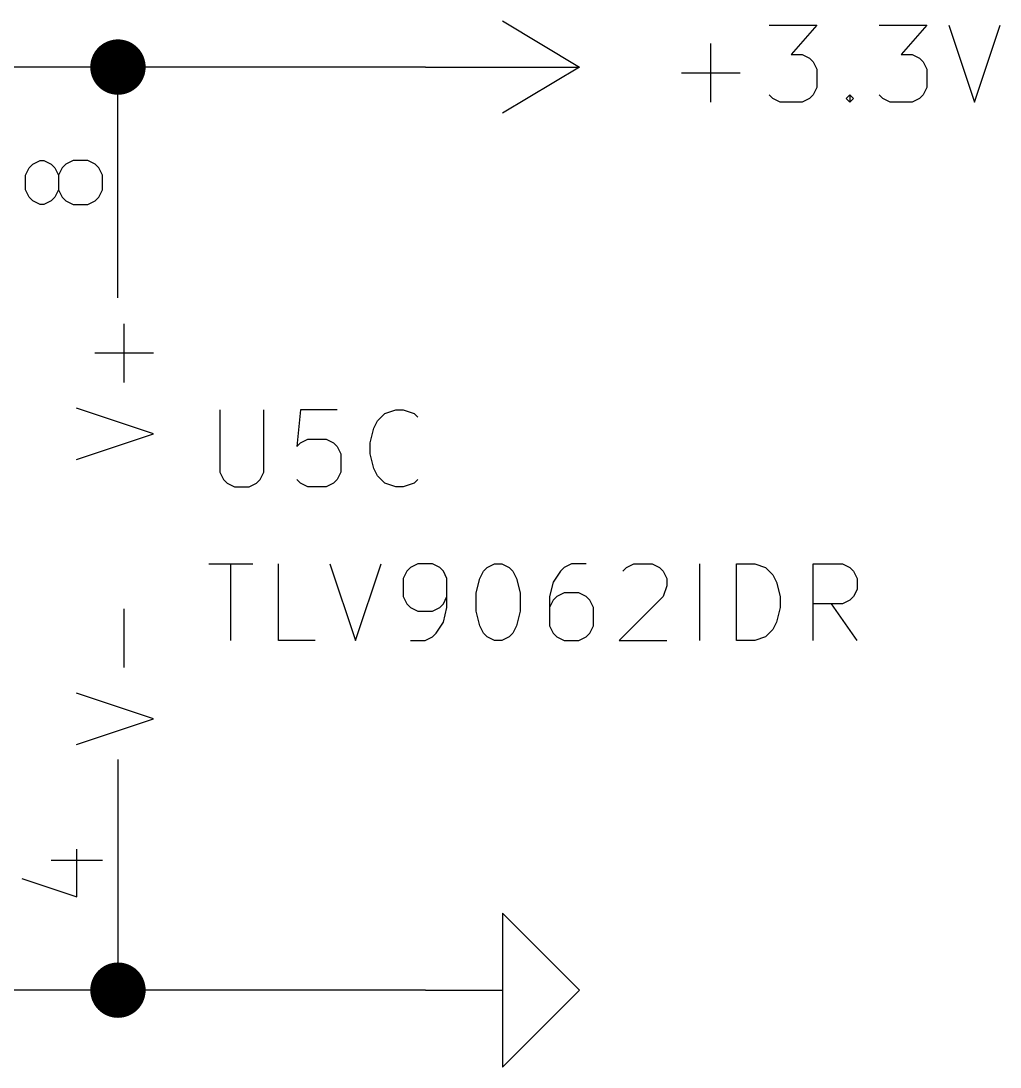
# Model space of a CAD drawing. Header units: inches. Extents: x 0.4 to 16.1, y -11.3 to -0.4.
# Drawn here: x 6.887 to 7.523, y -6.25 to -5.57 of the extents above; entities that cross this region are included whole.
import ezdxf

# ---------------------------------------------------------------- set-up
doc = ezdxf.new("R2010")
doc.units = ezdxf.units.IN
doc.header["$MEASUREMENT"] = 0
for name, color, linetype in [('GREENSIXTYFIVE', 129, 'CONTINUOUS'), ('LIGHTGREEN', 92, 'CONTINUOUS'), ('LIGHTRED', 12, 'CONTINUOUS'), ('RED', 14, 'CONTINUOUS')]:
    doc.layers.add(name, color=color, linetype=linetype)

msp = doc.modelspace()

# ---------------------------------------------------------------- linework, layer by layer
at = {"layer": 'GREENSIXTYFIVE', "linetype": 'CONTINUOUS'}
for p, q in [((7.37343, -5.5728), (7.40438, -5.5728)), ((7.37343, -5.5728), (7.40438, -5.5728)), ((7.40438, -5.5728), (7.38771, -5.59185)), ((7.40438, -5.5728), (7.38771, -5.59185)), ((7.44485, -5.5728), (7.47581, -5.5728)), ((7.44485, -5.5728), (7.47581, -5.5728)), ((7.47581, -5.5728), (7.45914, -5.59185)), ((7.47581, -5.5728), (7.45914, -5.59185)), ((7.49009, -5.5728), (7.50676, -5.6228)), ((7.49009, -5.5728), (7.50676, -5.6228)), ((7.50676, -5.6228), (7.52343, -5.5728)), ((7.50676, -5.6228), (7.52343, -5.5728)), ((7.33533, -5.6228), (7.33533, -5.5847)), ((7.33533, -5.6228), (7.33533, -5.5847)), ((7.38771, -5.59185), (7.39485, -5.59185)), ((7.38771, -5.59185), (7.39485, -5.59185)), ((7.39485, -5.59185), (7.39961, -5.59423)), ((7.39485, -5.59185), (7.39961, -5.59423)), ((7.39961, -5.59423), (7.402, -5.59661)), ((7.39961, -5.59423), (7.402, -5.59661)), ((7.45914, -5.59185), (7.46628, -5.59185)), ((7.45914, -5.59185), (7.46628, -5.59185)), ((7.46628, -5.59185), (7.47104, -5.59423)), ((7.46628, -5.59185), (7.47104, -5.59423)), ((7.47104, -5.59423), (7.47343, -5.59661)), ((7.47104, -5.59423), (7.47343, -5.59661)), ((7.402, -5.59661), (7.40438, -5.60137)), ((7.402, -5.59661), (7.40438, -5.60137)), ((7.40438, -5.60137), (7.40438, -5.61328)), ((7.40438, -5.60137), (7.40438, -5.61328)), ((7.47343, -5.59661), (7.47581, -5.60137)), ((7.47343, -5.59661), (7.47581, -5.60137)), ((7.47581, -5.60137), (7.47581, -5.61328)), ((7.47581, -5.60137), (7.47581, -5.61328)), ((7.31628, -5.60375), (7.35438, -5.60375)), ((7.31628, -5.60375), (7.35438, -5.60375)), ((7.40438, -5.61328), (7.402, -5.61804)), ((7.40438, -5.61328), (7.402, -5.61804)), ((7.47581, -5.61328), (7.47343, -5.61804)), ((7.47581, -5.61328), (7.47343, -5.61804)), ((7.37581, -5.62042), (7.37343, -5.61804)), ((7.37581, -5.62042), (7.37343, -5.61804)), ((7.38057, -5.6228), (7.37581, -5.62042)), ((7.38057, -5.6228), (7.37581, -5.62042)), ((7.39485, -5.6228), (7.38057, -5.6228)), ((7.39485, -5.6228), (7.38057, -5.6228)), ((7.39961, -5.62042), (7.39485, -5.6228)), ((7.39961, -5.62042), (7.39485, -5.6228)), ((7.402, -5.61804), (7.39961, -5.62042)), ((7.402, -5.61804), (7.39961, -5.62042)), ((7.42343, -5.62042), (7.4258, -5.61804)), ((7.42343, -5.62042), (7.4258, -5.61804)), ((7.4258, -5.6228), (7.42343, -5.62042)), ((7.4258, -5.6228), (7.42343, -5.62042)), ((7.4258, -5.61804), (7.42819, -5.62042)), ((7.4258, -5.61804), (7.4258, -5.6228)), ((7.4258, -5.61804), (7.42819, -5.62042)), ((7.4258, -5.61804), (7.4258, -5.6228)), ((7.42819, -5.62042), (7.4258, -5.6228)), ((7.42819, -5.62042), (7.4258, -5.6228)), ((7.44724, -5.62042), (7.44485, -5.61804)), ((7.44724, -5.62042), (7.44485, -5.61804)), ((7.452, -5.6228), (7.44724, -5.62042)), ((7.452, -5.6228), (7.44724, -5.62042)), ((7.46628, -5.6228), (7.452, -5.6228)), ((7.46628, -5.6228), (7.452, -5.6228)), ((7.47104, -5.62042), (7.46628, -5.6228)), ((7.47104, -5.62042), (7.46628, -5.6228)), ((7.47343, -5.61804), (7.47104, -5.62042)), ((7.47343, -5.61804), (7.47104, -5.62042)), ((6.95408, -5.805), (6.95408, -5.76691)), ((6.95408, -5.805), (6.95408, -5.76691)), ((6.97313, -5.78595), (6.93504, -5.78595)), ((6.97313, -5.78595), (6.93504, -5.78595)), ((6.97313, -5.83833), (6.92313, -5.82167)), ((6.97313, -5.83833), (6.92313, -5.82167)), ((7.01628, -5.8228), (7.01628, -5.86328)), ((7.01628, -5.8228), (7.01628, -5.86328)), ((7.04485, -5.86328), (7.04485, -5.8228)), ((7.04485, -5.86328), (7.04485, -5.8228)), ((7.06866, -5.8228), (7.06628, -5.84661)), ((7.06866, -5.8228), (7.06628, -5.84661)), ((7.09247, -5.8228), (7.06866, -5.8228)), ((7.09247, -5.8228), (7.06866, -5.8228)), ((7.11866, -5.82994), (7.12343, -5.82518)), ((7.11866, -5.82994), (7.12343, -5.82518)), ((7.12343, -5.82518), (7.13057, -5.8228)), ((7.12343, -5.82518), (7.13057, -5.8228)), ((7.13057, -5.8228), (7.13533, -5.8228)), ((7.13057, -5.8228), (7.13533, -5.8228)), ((7.13533, -5.8228), (7.14247, -5.82518)), ((7.13533, -5.8228), (7.14247, -5.82518)), ((7.14247, -5.82518), (7.14485, -5.82756)), ((7.14247, -5.82518), (7.14485, -5.82756)), ((7.11628, -5.8347), (7.11866, -5.82994)), ((7.11628, -5.8347), (7.11866, -5.82994)), ((6.92313, -5.855), (6.97313, -5.83833)), ((6.92313, -5.855), (6.97313, -5.83833)), ((7.1139, -5.84423), (7.11628, -5.8347)), ((7.1139, -5.84423), (7.11628, -5.8347)), ((7.06628, -5.84661), (7.06866, -5.84423)), ((7.06628, -5.84661), (7.06866, -5.84423)), ((7.06866, -5.84423), (7.07343, -5.84185)), ((7.06866, -5.84423), (7.07343, -5.84185)), ((7.07343, -5.84185), (7.08533, -5.84185)), ((7.07343, -5.84185), (7.08533, -5.84185)), ((7.08533, -5.84185), (7.09009, -5.84423)), ((7.08533, -5.84185), (7.09009, -5.84423)), ((7.09009, -5.84423), (7.09247, -5.84661)), ((7.09009, -5.84423), (7.09247, -5.84661)), ((7.09247, -5.84661), (7.09485, -5.85137)), ((7.09247, -5.84661), (7.09485, -5.85137)), ((7.1139, -5.85137), (7.1139, -5.84423)), ((7.1139, -5.85137), (7.1139, -5.84423)), ((7.09485, -5.85137), (7.09485, -5.86328)), ((7.09485, -5.85137), (7.09485, -5.86328)), ((7.11628, -5.86089), (7.1139, -5.85137)), ((7.11628, -5.86089), (7.1139, -5.85137)), ((7.11866, -5.86566), (7.11628, -5.86089)), ((7.11866, -5.86566), (7.11628, -5.86089)), ((7.01628, -5.86328), (7.01866, -5.86804)), ((7.01628, -5.86328), (7.01866, -5.86804)), ((7.01866, -5.86804), (7.02104, -5.87042)), ((7.01866, -5.86804), (7.02104, -5.87042)), ((7.04009, -5.87042), (7.04247, -5.86804)), ((7.04009, -5.87042), (7.04247, -5.86804)), ((7.04247, -5.86804), (7.04485, -5.86328)), ((7.04247, -5.86804), (7.04485, -5.86328)), ((7.06866, -5.87042), (7.06628, -5.86804)), ((7.06866, -5.87042), (7.06628, -5.86804)), ((7.09247, -5.86804), (7.09009, -5.87042)), ((7.09247, -5.86804), (7.09009, -5.87042)), ((7.09485, -5.86328), (7.09247, -5.86804)), ((7.09485, -5.86328), (7.09247, -5.86804)), ((7.12343, -5.87042), (7.11866, -5.86566)), ((7.12343, -5.87042), (7.11866, -5.86566)), ((7.14485, -5.86804), (7.14247, -5.87042)), ((7.14485, -5.86804), (7.14247, -5.87042)), ((7.02104, -5.87042), (7.0258, -5.8728)), ((7.02104, -5.87042), (7.0258, -5.8728)), ((7.0258, -5.8728), (7.03533, -5.8728)), ((7.0258, -5.8728), (7.03533, -5.8728)), ((7.03533, -5.8728), (7.04009, -5.87042)), ((7.03533, -5.8728), (7.04009, -5.87042)), ((7.07343, -5.8728), (7.06866, -5.87042)), ((7.07343, -5.8728), (7.06866, -5.87042)), ((7.08533, -5.8728), (7.07343, -5.8728)), ((7.08533, -5.8728), (7.07343, -5.8728)), ((7.09009, -5.87042), (7.08533, -5.8728)), ((7.09009, -5.87042), (7.08533, -5.8728)), ((7.13057, -5.8728), (7.12343, -5.87042)), ((7.13057, -5.8728), (7.12343, -5.87042)), ((7.13533, -5.8728), (7.13057, -5.8728)), ((7.13533, -5.8728), (7.13057, -5.8728)), ((7.14247, -5.87042), (7.13533, -5.8728)), ((7.14247, -5.87042), (7.13533, -5.8728)), ((7.00914, -5.9228), (7.03771, -5.9228)), ((7.00914, -5.9228), (7.03771, -5.9228)), ((7.02343, -5.9728), (7.02343, -5.9228)), ((7.02343, -5.9728), (7.02343, -5.9228)), ((7.05437, -5.9728), (7.05437, -5.9228)), ((7.05437, -5.9728), (7.05437, -5.9228)), ((7.08771, -5.9228), (7.10437, -5.9728)), ((7.08771, -5.9228), (7.10437, -5.9728)), ((7.10437, -5.9728), (7.12104, -5.9228)), ((7.10437, -5.9728), (7.12104, -5.9228)), ((7.14485, -5.9228), (7.14009, -5.92518)), ((7.14485, -5.9228), (7.14009, -5.92518)), ((7.15438, -5.9228), (7.14485, -5.9228)), ((7.15438, -5.9228), (7.14485, -5.9228)), ((7.15914, -5.92518), (7.15438, -5.9228)), ((7.15914, -5.92518), (7.15438, -5.9228)), ((7.19009, -5.92518), (7.19485, -5.9228)), ((7.19009, -5.92518), (7.19485, -5.9228)), ((7.19485, -5.9228), (7.19961, -5.9228)), ((7.19485, -5.9228), (7.19961, -5.9228)), ((7.19961, -5.9228), (7.20437, -5.92518)), ((7.19961, -5.9228), (7.20437, -5.92518)), ((7.24485, -5.9228), (7.24009, -5.92518)), ((7.24485, -5.9228), (7.24009, -5.92518)), ((7.25437, -5.9228), (7.24485, -5.9228)), ((7.25437, -5.9228), (7.24485, -5.9228)), ((7.28056, -5.92518), (7.28533, -5.9228)), ((7.28056, -5.92518), (7.28533, -5.9228)), ((7.28533, -5.9228), (7.29723, -5.9228)), ((7.28533, -5.9228), (7.29723, -5.9228)), ((7.29723, -5.9228), (7.30199, -5.92518)), ((7.29723, -5.9228), (7.30199, -5.92518)), ((7.32818, -5.9728), (7.32818, -5.9228)), ((7.32818, -5.9728), (7.32818, -5.9228)), ((7.35199, -5.9728), (7.35199, -5.9228)), ((7.35199, -5.9228), (7.3639, -5.9228)), ((7.35199, -5.9728), (7.35199, -5.9228)), ((7.35199, -5.9228), (7.3639, -5.9228)), ((7.3639, -5.9228), (7.37104, -5.92518)), ((7.3639, -5.9228), (7.37104, -5.92518)), ((7.40199, -5.9728), (7.40199, -5.9228)), ((7.40199, -5.9228), (7.42104, -5.9228)), ((7.40199, -5.9728), (7.40199, -5.9228)), ((7.40199, -5.9228), (7.42104, -5.9228)), ((7.42104, -5.9228), (7.4258, -5.92518)), ((7.42104, -5.9228), (7.4258, -5.92518)), ((7.13771, -5.92756), (7.13533, -5.93232)), ((7.13771, -5.92756), (7.13533, -5.93232)), ((7.14009, -5.92518), (7.13771, -5.92756)), ((7.14009, -5.92518), (7.13771, -5.92756)), ((7.16152, -5.92756), (7.15914, -5.92518)), ((7.16152, -5.92756), (7.15914, -5.92518)), ((7.1639, -5.93232), (7.16152, -5.92756)), ((7.1639, -5.93232), (7.16152, -5.92756)), ((7.18533, -5.93232), (7.18771, -5.92756)), ((7.18533, -5.93232), (7.18771, -5.92756)), ((7.18771, -5.92756), (7.19009, -5.92518)), ((7.18771, -5.92756), (7.19009, -5.92518)), ((7.20437, -5.92518), (7.20676, -5.92756)), ((7.20437, -5.92518), (7.20676, -5.92756)), ((7.20676, -5.92756), (7.20914, -5.93232)), ((7.20676, -5.92756), (7.20914, -5.93232)), ((7.23771, -5.92756), (7.23294, -5.9347)), ((7.23771, -5.92756), (7.23294, -5.9347)), ((7.24009, -5.92518), (7.23771, -5.92756)), ((7.24009, -5.92518), (7.23771, -5.92756)), ((7.27819, -5.92756), (7.28056, -5.92518)), ((7.27819, -5.92756), (7.28056, -5.92518)), ((7.30199, -5.92518), (7.30437, -5.92756)), ((7.30199, -5.92518), (7.30437, -5.92756)), ((7.30437, -5.92756), (7.30676, -5.93232)), ((7.30437, -5.92756), (7.30676, -5.93232)), ((7.37104, -5.92518), (7.3758, -5.92994)), ((7.37104, -5.92518), (7.3758, -5.92994)), ((7.4258, -5.92518), (7.42819, -5.92756)), ((7.4258, -5.92518), (7.42819, -5.92756)), ((7.42819, -5.92756), (7.43056, -5.93232)), ((7.42819, -5.92756), (7.43056, -5.93232)), ((7.13533, -5.93232), (7.13533, -5.94423)), ((7.13533, -5.93232), (7.13533, -5.94423)), ((7.1639, -5.95137), (7.1639, -5.93232)), ((7.1639, -5.95137), (7.1639, -5.93232)), ((7.18295, -5.94185), (7.18533, -5.93232)), ((7.18295, -5.94185), (7.18533, -5.93232)), ((7.20914, -5.93232), (7.21152, -5.94185)), ((7.20914, -5.93232), (7.21152, -5.94185)), ((7.23294, -5.9347), (7.23057, -5.94423)), ((7.23294, -5.9347), (7.23057, -5.94423)), ((7.30676, -5.93232), (7.30676, -5.93709)), ((7.30676, -5.93232), (7.30676, -5.93709)), ((7.3758, -5.92994), (7.37819, -5.9347)), ((7.3758, -5.92994), (7.37819, -5.9347)), ((7.37819, -5.9347), (7.38056, -5.94423)), ((7.37819, -5.9347), (7.38056, -5.94423)), ((7.43056, -5.93232), (7.43056, -5.93947)), ((7.43056, -5.93232), (7.43056, -5.93947)), ((7.18295, -5.95375), (7.18295, -5.94185)), ((7.18295, -5.95375), (7.18295, -5.94185)), ((7.21152, -5.94185), (7.21152, -5.95375)), ((7.21152, -5.94185), (7.21152, -5.95375)), ((7.24009, -5.94185), (7.23533, -5.94423)), ((7.24009, -5.94185), (7.23533, -5.94423)), ((7.24961, -5.94185), (7.24009, -5.94185)), ((7.24961, -5.94185), (7.24009, -5.94185)), ((7.25437, -5.94423), (7.24961, -5.94185)), ((7.25437, -5.94423), (7.24961, -5.94185)), ((7.30676, -5.93709), (7.30437, -5.94423)), ((7.30676, -5.93709), (7.30437, -5.94423)), ((7.43056, -5.93947), (7.42819, -5.94423)), ((7.43056, -5.93947), (7.42819, -5.94423)), ((7.13533, -5.94423), (7.13771, -5.94899)), ((7.13533, -5.94423), (7.13771, -5.94899)), ((7.13771, -5.94899), (7.14009, -5.95137)), ((7.13771, -5.94899), (7.14009, -5.95137)), ((7.15914, -5.95137), (7.16152, -5.94899)), ((7.15914, -5.95137), (7.16152, -5.94899)), ((7.16152, -5.94899), (7.1639, -5.94423)), ((7.16152, -5.94899), (7.1639, -5.94423)), ((7.23057, -5.94423), (7.23057, -5.96328)), ((7.23057, -5.94423), (7.23057, -5.96328)), ((7.23294, -5.94661), (7.23057, -5.95137)), ((7.23294, -5.94661), (7.23057, -5.95137)), ((7.23533, -5.94423), (7.23294, -5.94661)), ((7.23533, -5.94423), (7.23294, -5.94661)), ((7.25676, -5.94661), (7.25437, -5.94423)), ((7.25676, -5.94661), (7.25437, -5.94423)), ((7.25914, -5.95137), (7.25676, -5.94661)), ((7.25914, -5.95137), (7.25676, -5.94661)), ((7.30437, -5.94423), (7.2758, -5.9728)), ((7.30437, -5.94423), (7.2758, -5.9728)), ((7.38056, -5.94423), (7.38056, -5.95137)), ((7.38056, -5.94423), (7.38056, -5.95137)), ((7.42104, -5.94899), (7.40199, -5.94899)), ((7.42104, -5.94899), (7.40199, -5.94899)), ((7.43056, -5.9728), (7.4139, -5.94899)), ((7.43056, -5.9728), (7.4139, -5.94899)), ((7.4258, -5.94661), (7.42104, -5.94899)), ((7.4258, -5.94661), (7.42104, -5.94899)), ((7.42819, -5.94423), (7.4258, -5.94661)), ((7.42819, -5.94423), (7.4258, -5.94661)), ((6.95408, -5.99024), (6.95408, -5.95214)), ((6.95408, -5.99024), (6.95408, -5.95214)), ((7.14009, -5.95137), (7.14485, -5.95375)), ((7.14009, -5.95137), (7.14485, -5.95375)), ((7.14485, -5.95375), (7.15438, -5.95375)), ((7.14485, -5.95375), (7.15438, -5.95375)), ((7.15438, -5.95375), (7.15914, -5.95137)), ((7.15438, -5.95375), (7.15914, -5.95137)), ((7.16152, -5.96089), (7.1639, -5.95137)), ((7.16152, -5.96089), (7.1639, -5.95137)), ((7.18533, -5.96328), (7.18295, -5.95375)), ((7.18533, -5.96328), (7.18295, -5.95375)), ((7.21152, -5.95375), (7.20914, -5.96328)), ((7.21152, -5.95375), (7.20914, -5.96328)), ((7.25914, -5.96328), (7.25914, -5.95137)), ((7.25914, -5.96328), (7.25914, -5.95137)), ((7.38056, -5.95137), (7.37819, -5.96089)), ((7.38056, -5.95137), (7.37819, -5.96089)), ((7.15676, -5.96804), (7.16152, -5.96089)), ((7.15676, -5.96804), (7.16152, -5.96089)), ((7.18771, -5.96804), (7.18533, -5.96328)), ((7.18771, -5.96804), (7.18533, -5.96328)), ((7.20914, -5.96328), (7.20676, -5.96804)), ((7.20914, -5.96328), (7.20676, -5.96804)), ((7.23057, -5.96328), (7.23294, -5.96804)), ((7.23057, -5.96328), (7.23294, -5.96804)), ((7.25676, -5.96804), (7.25914, -5.96328)), ((7.25676, -5.96804), (7.25914, -5.96328)), ((7.37819, -5.96089), (7.3758, -5.96566)), ((7.37819, -5.96089), (7.3758, -5.96566)), ((7.15438, -5.97042), (7.15676, -5.96804)), ((7.15438, -5.97042), (7.15676, -5.96804)), ((7.19009, -5.97042), (7.18771, -5.96804)), ((7.19009, -5.97042), (7.18771, -5.96804)), ((7.20676, -5.96804), (7.20437, -5.97042)), ((7.20676, -5.96804), (7.20437, -5.97042)), ((7.23294, -5.96804), (7.23533, -5.97042)), ((7.23294, -5.96804), (7.23533, -5.97042)), ((7.25437, -5.97042), (7.25676, -5.96804)), ((7.25437, -5.97042), (7.25676, -5.96804)), ((7.3758, -5.96566), (7.37104, -5.97042)), ((7.3758, -5.96566), (7.37104, -5.97042)), ((7.07819, -5.9728), (7.05437, -5.9728)), ((7.07819, -5.9728), (7.05437, -5.9728)), ((7.14009, -5.9728), (7.14961, -5.9728)), ((7.14009, -5.9728), (7.14961, -5.9728)), ((7.14961, -5.9728), (7.15438, -5.97042)), ((7.14961, -5.9728), (7.15438, -5.97042)), ((7.19485, -5.9728), (7.19009, -5.97042)), ((7.19485, -5.9728), (7.19009, -5.97042)), ((7.19961, -5.9728), (7.19485, -5.9728)), ((7.19961, -5.9728), (7.19485, -5.9728)), ((7.20437, -5.97042), (7.19961, -5.9728)), ((7.20437, -5.97042), (7.19961, -5.9728)), ((7.23533, -5.97042), (7.24009, -5.9728)), ((7.23533, -5.97042), (7.24009, -5.9728)), ((7.24009, -5.9728), (7.24961, -5.9728)), ((7.24009, -5.9728), (7.24961, -5.9728)), ((7.24961, -5.9728), (7.25437, -5.97042)), ((7.24961, -5.9728), (7.25437, -5.97042)), ((7.2758, -5.9728), (7.30676, -5.9728)), ((7.2758, -5.9728), (7.30676, -5.9728)), ((7.3639, -5.9728), (7.35199, -5.9728)), ((7.3639, -5.9728), (7.35199, -5.9728)), ((7.37104, -5.97042), (7.3639, -5.9728)), ((7.37104, -5.97042), (7.3639, -5.9728)), ((6.97313, -6.02357), (6.92313, -6.0069)), ((6.97313, -6.02357), (6.92313, -6.0069)), ((6.92313, -6.04024), (6.97313, -6.02357)), ((6.92313, -6.04024), (6.97313, -6.02357))]:
    msp.add_line(p, q, dxfattribs=at)
at = {"layer": 'LIGHTGREEN', "linetype": 'CONTINUOUS'}
for p, q in [((6.95, -5.6), (6.1, -5.6)), ((7.15, -5.6), (6.95, -5.6)), ((6.95, -6.2), (6.1, -6.2)), ((7.15, -6.2), (6.95, -6.2))]:
    msp.add_line(p, q, dxfattribs=at)
at = {"layer": 'LIGHTGREEN', "const_width": 0.018}
for points in [[(6.941, -5.6, 1), (6.959, -5.6, 1)], [(6.941, -6.2, 1), (6.959, -6.2, 1)]]:
    msp.add_lwpolyline(points, format="xyb", close=True, dxfattribs=at)
at = {"layer": 'LIGHTRED', "linetype": 'CONTINUOUS'}
for p, q in [((6.89226, -5.66547), (6.89464, -5.66309)), ((6.89226, -5.66547), (6.89464, -5.66309)), ((6.89464, -5.66309), (6.8994, -5.66071)), ((6.89464, -5.66309), (6.8994, -5.66071)), ((6.8994, -5.66071), (6.90178, -5.66071)), ((6.8994, -5.66071), (6.90178, -5.66071)), ((6.90178, -5.66071), (6.90655, -5.66309)), ((6.90178, -5.66071), (6.90655, -5.66309)), ((6.90655, -5.66309), (6.90893, -5.66547)), ((6.90655, -5.66309), (6.90893, -5.66547)), ((6.91607, -5.66309), (6.91369, -5.66547)), ((6.91607, -5.66309), (6.91369, -5.66547)), ((6.92083, -5.66071), (6.91607, -5.66309)), ((6.92083, -5.66071), (6.91607, -5.66309)), ((6.93035, -5.66071), (6.92083, -5.66071)), ((6.93035, -5.66071), (6.92083, -5.66071)), ((6.93512, -5.66309), (6.93035, -5.66071)), ((6.93512, -5.66309), (6.93035, -5.66071)), ((6.9375, -5.66547), (6.93512, -5.66309)), ((6.9375, -5.66547), (6.93512, -5.66309)), ((6.88988, -5.67023), (6.89226, -5.66547)), ((6.88988, -5.67023), (6.89226, -5.66547)), ((6.88988, -5.67976), (6.88988, -5.67023)), ((6.88988, -5.67976), (6.88988, -5.67023)), ((6.90893, -5.66547), (6.91131, -5.67023)), ((6.90893, -5.66547), (6.91131, -5.67023)), ((6.91369, -5.66547), (6.91131, -5.67023)), ((6.91369, -5.66547), (6.91131, -5.67023)), ((6.91131, -5.67023), (6.91131, -5.67976)), ((6.91131, -5.67023), (6.91131, -5.67976)), ((6.93988, -5.67023), (6.9375, -5.66547)), ((6.93988, -5.67023), (6.9375, -5.66547)), ((6.93988, -5.67976), (6.93988, -5.67023)), ((6.93988, -5.67976), (6.93988, -5.67023)), ((6.89226, -5.68452), (6.88988, -5.67976)), ((6.89226, -5.68452), (6.88988, -5.67976)), ((6.89464, -5.6869), (6.89226, -5.68452)), ((6.89464, -5.6869), (6.89226, -5.68452)), ((6.90893, -5.68452), (6.90655, -5.6869)), ((6.90893, -5.68452), (6.90655, -5.6869)), ((6.91131, -5.67976), (6.90893, -5.68452)), ((6.91131, -5.67976), (6.90893, -5.68452)), ((6.91131, -5.67976), (6.91369, -5.68452)), ((6.91131, -5.67976), (6.91369, -5.68452)), ((6.91369, -5.68452), (6.91607, -5.6869)), ((6.91369, -5.68452), (6.91607, -5.6869)), ((6.93512, -5.6869), (6.9375, -5.68452)), ((6.93512, -5.6869), (6.9375, -5.68452)), ((6.9375, -5.68452), (6.93988, -5.67976)), ((6.9375, -5.68452), (6.93988, -5.67976)), ((6.8994, -5.68928), (6.89464, -5.6869)), ((6.8994, -5.68928), (6.89464, -5.6869)), ((6.90178, -5.68928), (6.8994, -5.68928)), ((6.90178, -5.68928), (6.8994, -5.68928)), ((6.90655, -5.6869), (6.90178, -5.68928)), ((6.90655, -5.6869), (6.90178, -5.68928)), ((6.91607, -5.6869), (6.92083, -5.68928)), ((6.91607, -5.6869), (6.92083, -5.68928)), ((6.92083, -5.68928), (6.93035, -5.68928)), ((6.92083, -5.68928), (6.93035, -5.68928)), ((6.93035, -5.68928), (6.93512, -5.6869)), ((6.93035, -5.68928), (6.93512, -5.6869)), ((6.92321, -6.13928), (6.92321, -6.10833)), ((6.92321, -6.13928), (6.92321, -6.10833)), ((6.90655, -6.11547), (6.93988, -6.11547)), ((6.90655, -6.11547), (6.93988, -6.11547)), ((6.8875, -6.12738), (6.92321, -6.13928)), ((6.8875, -6.12738), (6.92321, -6.13928))]:
    msp.add_line(p, q, dxfattribs=at)
at = {"layer": 'RED', "linetype": 'CONTINUOUS'}
for p, q in [((7.2, -5.57), (7.25, -5.6)), ((6.95, -5.75), (6.95, -5.6)), ((6.95, -5.75), (6.95, -5.6)), ((7.15, -5.6), (7.25, -5.6)), ((7.25, -5.6), (7.2, -5.63)), ((6.95, -6.05), (6.95, -6.2)), ((6.95, -6.05), (6.95, -6.2)), ((7.25, -6.2), (7.2, -6.15)), ((7.2, -6.15), (7.2, -6.2)), ((7.15, -6.2), (7.2, -6.2)), ((7.2, -6.2), (7.2, -6.25)), ((7.2, -6.25), (7.25, -6.2))]:
    msp.add_line(p, q, dxfattribs=at)

doc.saveas('drawing.dxf')
